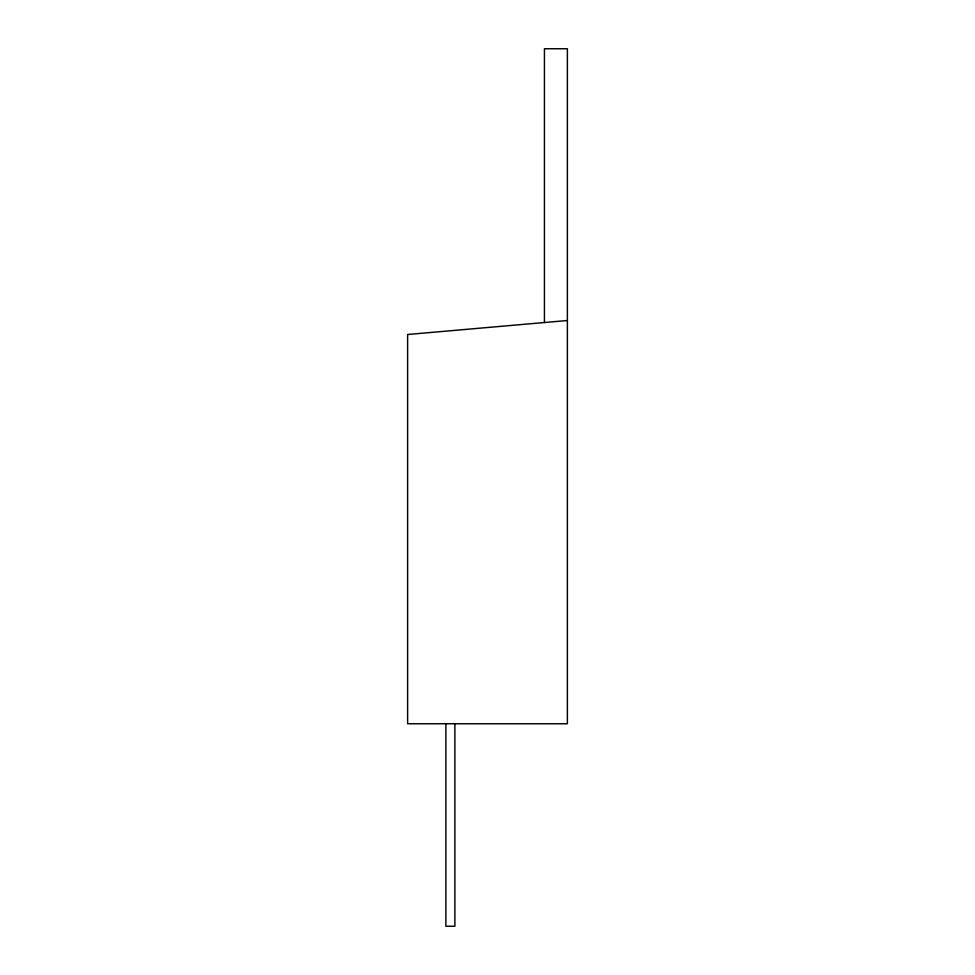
<?xml version="1.0" encoding="UTF-8"?>
<svg xmlns="http://www.w3.org/2000/svg" width="975" height="975" viewBox="0 0 975 975"><rect width="100%" height="100%" fill="white"/><g stroke="black" fill="none" stroke-linecap="round" stroke-linejoin="round"><path stroke-width="1.46" d="M567.377 320.519L407.623 334.498L407.623 723.755L567.377 723.755L567.377 48.75L544.428 48.75L544.428 322.53M454.874 723.755L454.874 926.25L445.88 926.25L445.88 723.755"/></g></svg>
